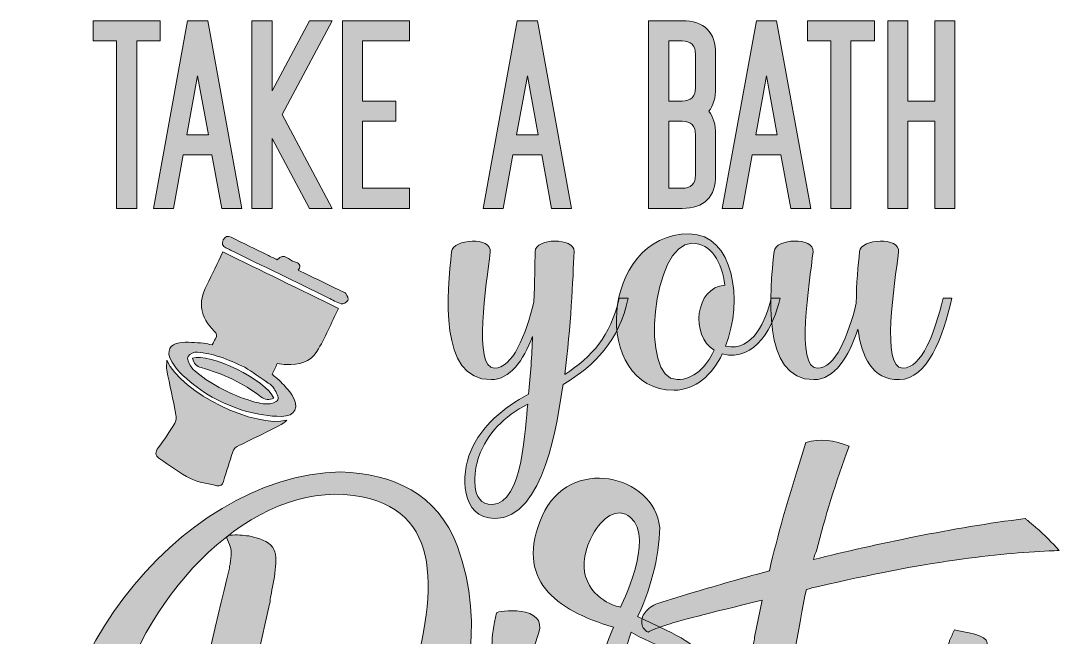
# Model space of a CAD drawing. Header units: inches. Extents: x 199 to 861, y -934 to -148.
# Drawn here: x 199 to 861, y -541 to -148 of the extents above; entities that cross this region are included whole.
import ezdxf

# ---------------------------------------------------------------- set-up
doc = ezdxf.new("R2010")
doc.units = ezdxf.units.IN
doc.header["$MEASUREMENT"] = 0
doc.layers.add('Layer 1', color=7, linetype='Continuous')

# ---------------------------------------------------------------- blocks, each defined once
blk = doc.blocks.new('block 3')
at = {"layer": 'Layer 1', "true_color": 0x040404}
h = blk.add_hatch(color=18, dxfattribs=at)
h.dxf.hatch_style = 2
edge = h.paths.add_edge_path()
edge.add_spline(control_points=[(846.21, -471.17), (844.51, -469.69), (842.78, -468.24), (841.03, -466.82), (840.54, -466.43), (840.06, -466.04), (839.57, -465.66), (839.52, -465.62), (839.45, -465.57), (839.37, -465.51), (792.94, -471.21), (744.63, -481.76), (704.38, -491.57), (704.84, -489.29), (705.75, -487.48), (706.2, -486.11), (711.65, -464.76), (718.46, -442.51), (727.09, -419.34), (717.56, -415.25), (708.47, -414.35), (699.38, -417.07), (699.38, -417.07), (695.3, -430.7), (695.3, -430.7), (688.03, -452.96), (681.67, -475.67), (676.22, -498.83), (655.78, -504.28), (638.97, -509.28), (626.71, -512.91), (626.71, -512.91), (607.63, -518.82), (607.63, -518.82), (605.81, -519.27), (604, -519.73), (602.63, -520.64), (599.45, -522.45), (597.18, -524.72), (595.82, -527), (594.46, -530.17), (594.46, -532.9), (595.82, -535.17), (596.73, -536.53), (597.64, -537.44), (599, -537.9), (600.36, -536.99), (603.54, -535.63), (608.99, -533.81), (618.53, -530.63), (636.7, -526.09), (671.68, -517.46), (671.68, -517.46), (666.68, -541.08), (666.68, -541.08), (666.68, -541.08), (666.68, -542.44), (666.68, -542.44), (666.23, -544.71), (665.77, -546.53), (665.77, -547.89), (665.32, -548.34), (665.32, -548.8), (665.32, -549.71), (664.86, -551.98), (664.41, -553.8), (664.41, -555.61), (664.41, -555.61), (663.95, -556.07), (663.95, -556.07), (663.95, -556.07), (660.32, -583.32), (660.32, -583.32), (656.23, -615.57), (654.87, -645.1), (656.69, -668.26), (656.69, -668.26), (656.69, -668.72), (656.69, -668.72), (658.05, -683.25), (660.78, -694.61), (664.86, -702.78), (669.86, -713.23), (674.86, -719.59), (680.76, -718.23), (687.58, -716.86), (693.48, -714.59), (697.57, -712.78), (697.57, -712.78), (700.75, -711.41), (700.75, -711.41), (701.2, -710.96), (701.2, -710.96), (701.66, -710.96), (698.48, -707.78), (695.75, -702.33), (693.03, -695.52), (688.03, -683.25), (683.94, -664.17), (684.4, -630.11), (683.03, -591.04), (697.11, -526.54), (697.11, -523.82), (697.11, -523.82), (698.93, -514.73), (698.93, -514.73), (698.93, -514.73), (699.84, -510.64), (699.84, -510.64), (702.11, -510.19), (704.38, -509.28), (707.56, -508.83), (774.79, -492.93), (822.48, -487.48), (854.73, -486.11), (856.89, -486.01), (858.99, -485.93), (861.07, -485.86), (856.55, -480.8), (851.58, -475.87), (846.21, -471.17)], knot_values=[0, 0, 0, 0, 1, 1, 1, 2, 2, 2, 3, 3, 3, 4, 4, 4, 5, 5, 5, 6, 6, 6, 7, 7, 7, 8, 8, 8, 9, 9, 9, 10, 10, 10, 11, 11, 11, 12, 12, 12, 13, 13, 13, 14, 14, 14, 15, 15, 15, 16, 16, 16, 17, 17, 17, 18, 18, 18, 19, 19, 19, 20, 20, 20, 21, 21, 21, 22, 22, 22, 23, 23, 23, 24, 24, 24, 25, 25, 25, 26, 26, 26, 27, 27, 27, 28, 28, 28, 29, 29, 29, 30, 30, 30, 31, 31, 31, 32, 32, 32, 33, 33, 33, 34, 34, 34, 35, 35, 35, 36, 36, 36, 37, 37, 37, 38, 38, 38, 39, 39, 39, 40, 40, 40, 40], degree=3, periodic=1)
h = blk.add_hatch(color=18, dxfattribs=at)
h.dxf.hatch_style = 2
edge = h.paths.add_edge_path()
edge.add_spline(control_points=[(539.95, -623.29), (554.49, -596.49), (569.48, -552.89), (576.74, -534.72), (539.5, -523.82), (513.61, -504.28), (531.32, -463.86), (548.58, -424.79), (602.63, -437.51), (606.27, -471.13), (606.27, -489.75), (599.46, -513.82), (592.19, -527.9), (592.19, -527.9), (613.99, -538.35), (613.99, -538.35), (630.8, -546.98), (638.52, -555.61), (637.61, -564.24), (632.16, -617.39), (591.73, -706.42), (605.81, -708.23), (617.17, -710.05), (653.51, -638.74), (656.69, -621.93), (659.87, -621.02), (662.14, -622.38), (663.5, -626.02), (657.14, -651.91), (638.97, -706.42), (617.62, -721.41), (606.27, -724.59), (577.2, -716.86), (572.2, -692.34), (575.83, -654.64), (626.25, -561.06), (617.17, -553.8), (605.81, -545.16), (595.37, -542.89), (588.1, -537.9), (575.83, -578.32), (536.32, -675.08), (501.79, -700.97), (497.71, -699.6), (493.62, -698.7), (490.44, -697.33), (484.53, -695.06), (478.17, -691.88), (476.81, -687.79), (470.91, -680.53), (476.36, -653.27), (482.72, -620.11), (482.72, -620.11), (489.08, -586.5), (489.08, -586.5), (489.08, -586.5), (490.89, -577.42), (490.89, -577.42), (491.35, -577.42), (491.8, -577.42), (491.8, -577.87), (495.89, -577.87), (516.33, -586.95), (516.33, -592.4), (516.33, -597.4), (495.44, -681.43), (499.07, -685.07), (502.7, -687.34), (520.42, -660.54), (539.95, -622.84), (539.95, -622.84), (539.95, -623.29), (539.95, -623.29)], knot_values=[0, 0, 0, 0, 1, 1, 1, 2, 2, 2, 3, 3, 3, 4, 4, 4, 5, 5, 5, 6, 6, 6, 7, 7, 7, 8, 8, 8, 9, 9, 9, 10, 10, 10, 11, 11, 11, 12, 12, 12, 13, 13, 13, 14, 14, 14, 15, 15, 15, 16, 16, 16, 17, 17, 17, 18, 18, 18, 19, 19, 19, 20, 20, 20, 21, 21, 21, 22, 22, 22, 23, 23, 23, 24, 24, 24, 24], degree=3, periodic=1)
edge = h.paths.add_edge_path()
edge.add_spline(control_points=[(519.06, -567.88), (519.06, -567.88), (501.79, -564.24), (501.79, -564.24), (498.62, -551.98), (498.16, -541.99), (502.25, -525.63), (502.25, -524.27), (535.41, -520.18), (529.05, -538.81), (529.05, -538.81), (521.78, -561.06), (521.78, -561.06), (521.78, -561.06), (519.06, -567.88), (519.06, -567.88)], knot_values=[0, 0, 0, 0, 1, 1, 1, 2, 2, 2, 3, 3, 3, 4, 4, 4, 5, 5, 5, 5], degree=3, periodic=1)
edge = h.paths.add_edge_path()
edge.add_spline(control_points=[(587.64, -464.76), (579.01, -457.5), (569.48, -465.22), (563.57, -475.67), (558.57, -484.3), (556.76, -495.2), (559.03, -502.47), (564.48, -519.27), (581.28, -522), (581.28, -522), (581.28, -522), (603.54, -477.94), (587.64, -464.76)], knot_values=[0, 0, 0, 0, 1, 1, 1, 2, 2, 2, 3, 3, 3, 4, 4, 4, 4], degree=3, periodic=1)
h = blk.add_hatch(color=18, dxfattribs=at)
h.dxf.hatch_style = 2
edge = h.paths.add_edge_path()
edge.add_spline(control_points=[(412.31, -597.86), (419.12, -596.49), (421.85, -600.13), (423.66, -603.76), (425.03, -606.03), (425.48, -608.3), (425.93, -611.48), (422.3, -612.85), (418.21, -614.21), (414.12, -616.02), (406.86, -619.66), (397.32, -625.11), (386.42, -634.65), (361.43, -656), (332.36, -690.52), (346.9, -710.96), (373.7, -687.79), (424.57, -649.64), (445.47, -579.23), (465, -512.91), (469.54, -458.86), (410.94, -450.68), (346.9, -442.05), (279.22, -511.1), (259.68, -585.59), (249.24, -622.38), (251.05, -645.1), (255.14, -659.18), (257.41, -667.35), (261.05, -673.71), (265.59, -677.8), (258.78, -682.8), (252.42, -685.98), (246.97, -687.34), (236.52, -690.52), (226.53, -688.7), (222.44, -670.99), (198.82, -569.69), (298.29, -437.51), (402.77, -435.69), (435.93, -437.06), (464.54, -448.87), (477.26, -483.39), (514.05, -581.96), (430.02, -705.51), (363.25, -741.85), (357.34, -744.12), (338.72, -735.03), (335.09, -725.04), (326.46, -715.5), (324.19, -694.15), (335.09, -671.9), (356.89, -627.83), (394.14, -601.49), (412.31, -597.86)], knot_values=[0, 0, 0, 0, 1, 1, 1, 2, 2, 2, 3, 3, 3, 4, 4, 4, 5, 5, 5, 6, 6, 6, 7, 7, 7, 8, 8, 8, 9, 9, 9, 10, 10, 10, 11, 11, 11, 12, 12, 12, 13, 13, 13, 14, 14, 14, 15, 15, 15, 16, 16, 16, 17, 17, 17, 18, 18, 18, 18], degree=3, periodic=1)
edge = h.paths.add_edge_path()
edge.add_spline(control_points=[(328.73, -658.27), (321.46, -703.69), (316.46, -737.76), (323.28, -743.21), (317.37, -743.66), (311.47, -743.66), (306.02, -743.21), (296.93, -741.85), (287.39, -740.03), (285.58, -733.22), (279.67, -711.87), (296.48, -646.91), (306.02, -608.3), (309.65, -591.5), (323.28, -531.99), (331.91, -497.02), (331.91, -496.11), (331.91, -495.2), (332.36, -494.74), (332.36, -494.74), (332.36, -494.29), (332.36, -494.29), (333.27, -489.29), (333.27, -485.21), (331.91, -482.03), (331.91, -482.03), (330.09, -477.48), (330.09, -477.48), (330.09, -477.48), (331.45, -476.12), (331.45, -476.12), (331.45, -476.12), (332.36, -476.12), (332.36, -476.12), (336.45, -475.67), (340.54, -476.12), (344.17, -476.58), (350.99, -477.94), (356.44, -479.75), (359.62, -483.84), (363.7, -490.66), (360.07, -505.19), (358.25, -514.73), (357.8, -516.09), (357.8, -517.46), (357.8, -518.82), (357.8, -519.27), (357.8, -519.73), (357.34, -520.18), (349.62, -554.7), (340.99, -593.31), (334.18, -629.65), (334.18, -629.65), (328.73, -658.27), (328.73, -658.27)], knot_values=[0, 0, 0, 0, 1, 1, 1, 2, 2, 2, 3, 3, 3, 4, 4, 4, 5, 5, 5, 6, 6, 6, 7, 7, 7, 8, 8, 8, 9, 9, 9, 10, 10, 10, 11, 11, 11, 12, 12, 12, 13, 13, 13, 14, 14, 14, 15, 15, 15, 16, 16, 16, 17, 17, 17, 18, 18, 18, 18], degree=3, periodic=1)
h = blk.add_hatch(color=18, dxfattribs=at)
h.dxf.hatch_style = 2
edge = h.paths.add_edge_path()
edge.add_spline(control_points=[(815.21, -548.8), (815.21, -550.61), (815.21, -556.52), (814.76, -565.15), (813.4, -603.76), (804.31, -701.42), (755.71, -777.73), (736.18, -808.62), (714.37, -823.61), (698.02, -830.88), (688.03, -834.96), (678.49, -837.24), (669.86, -837.69), (652.6, -837.69), (637.16, -806.8), (640.33, -804.53), (660.78, -810.44), (716.65, -802.71), (750.26, -732.76), (772.06, -689.16), (781.6, -635.1), (787.51, -595.13), (770.7, -636.92), (746.63, -692.79), (737.09, -692.79), (733, -691.88), (728.91, -690.97), (725.73, -689.61), (719.82, -687.34), (713.01, -684.61), (711.65, -680.53), (708.92, -672.8), (711.65, -642.82), (713.92, -624.2), (714.37, -620.57), (714.37, -617.39), (715.74, -615.12), (715.74, -615.12), (723.46, -571.51), (723.46, -571.51), (723.46, -571.51), (724.37, -564.7), (724.37, -564.7), (724.82, -561.06), (725.28, -556.07), (725.28, -551.98), (726.18, -551.98), (726.64, -551.98), (727.09, -552.43), (731.64, -552.43), (750.26, -559.7), (751.62, -565.6), (751.62, -570.6), (729.82, -674.17), (733.91, -676.89), (736.63, -679.62), (776.6, -583.32), (791.14, -543.8), (791.14, -543.8), (791.14, -543.35), (791.14, -543.35), (792.5, -541.08), (792.96, -538.81), (794.32, -536.53), (800.68, -537.9), (815.21, -539.71), (815.21, -544.71), (815.21, -544.71), (815.21, -548.8), (815.21, -548.8)], knot_values=[0, 0, 0, 0, 1, 1, 1, 2, 2, 2, 3, 3, 3, 4, 4, 4, 5, 5, 5, 6, 6, 6, 7, 7, 7, 8, 8, 8, 9, 9, 9, 10, 10, 10, 11, 11, 11, 12, 12, 12, 13, 13, 13, 14, 14, 14, 15, 15, 15, 16, 16, 16, 17, 17, 17, 18, 18, 18, 19, 19, 19, 20, 20, 20, 21, 21, 21, 22, 22, 22, 23, 23, 23, 23], degree=3, periodic=1)
at = {"layer": 'Layer 1', "lineweight": 0}
for points, knots in [([(846.21, -471.17), (844.51, -469.69), (842.78, -468.24), (841.03, -466.82), (840.54, -466.43), (840.06, -466.04), (839.57, -465.66), (839.52, -465.62), (839.45, -465.57), (839.37, -465.51), (792.94, -471.21), (744.63, -481.76), (704.38, -491.57), (704.84, -489.29), (705.75, -487.48), (706.2, -486.11), (711.65, -464.76), (718.46, -442.51), (727.09, -419.34), (717.56, -415.25), (708.47, -414.35), (699.38, -417.07), (699.38, -417.07), (695.3, -430.7), (695.3, -430.7), (688.03, -452.96), (681.67, -475.67), (676.22, -498.83), (655.78, -504.28), (638.97, -509.28), (626.71, -512.91), (626.71, -512.91), (607.63, -518.82), (607.63, -518.82), (605.81, -519.27), (604, -519.73), (602.63, -520.64), (599.45, -522.45), (597.18, -524.72), (595.82, -527), (594.46, -530.17), (594.46, -532.9), (595.82, -535.17), (596.73, -536.53), (597.64, -537.44), (599, -537.9), (600.36, -536.99), (603.54, -535.63), (608.99, -533.81), (618.53, -530.63), (636.7, -526.09), (671.68, -517.46), (671.68, -517.46), (666.68, -541.08), (666.68, -541.08), (666.68, -541.08), (666.68, -542.44), (666.68, -542.44), (666.23, -544.71), (665.77, -546.53), (665.77, -547.89), (665.32, -548.34), (665.32, -548.8), (665.32, -549.71), (664.86, -551.98), (664.41, -553.8), (664.41, -555.61), (664.41, -555.61), (663.95, -556.07), (663.95, -556.07), (663.95, -556.07), (660.32, -583.32), (660.32, -583.32), (656.23, -615.57), (654.87, -645.1), (656.69, -668.26), (656.69, -668.26), (656.69, -668.72), (656.69, -668.72), (658.05, -683.25), (660.78, -694.61), (664.86, -702.78), (669.86, -713.23), (674.86, -719.59), (680.76, -718.23), (687.58, -716.86), (693.48, -714.59), (697.57, -712.78), (697.57, -712.78), (700.75, -711.41), (700.75, -711.41), (701.2, -710.96), (701.2, -710.96), (701.66, -710.96), (698.48, -707.78), (695.75, -702.33), (693.03, -695.52), (688.03, -683.25), (683.94, -664.17), (684.4, -630.11), (683.03, -591.04), (697.11, -526.54), (697.11, -523.82), (697.11, -523.82), (698.93, -514.73), (698.93, -514.73), (698.93, -514.73), (699.84, -510.64), (699.84, -510.64), (702.11, -510.19), (704.38, -509.28), (707.56, -508.83), (774.79, -492.93), (822.48, -487.48), (854.73, -486.11), (856.89, -486.01), (858.99, -485.93), (861.07, -485.86), (856.55, -480.8), (851.58, -475.87), (846.21, -471.17)], [0, 0, 0, 0, 1, 1, 1, 2, 2, 2, 3, 3, 3, 4, 4, 4, 5, 5, 5, 6, 6, 6, 7, 7, 7, 8, 8, 8, 9, 9, 9, 10, 10, 10, 11, 11, 11, 12, 12, 12, 13, 13, 13, 14, 14, 14, 15, 15, 15, 16, 16, 16, 17, 17, 17, 18, 18, 18, 19, 19, 19, 20, 20, 20, 21, 21, 21, 22, 22, 22, 23, 23, 23, 24, 24, 24, 25, 25, 25, 26, 26, 26, 27, 27, 27, 28, 28, 28, 29, 29, 29, 30, 30, 30, 31, 31, 31, 32, 32, 32, 33, 33, 33, 34, 34, 34, 35, 35, 35, 36, 36, 36, 37, 37, 37, 38, 38, 38, 39, 39, 39, 40, 40, 40, 40]), ([(539.95, -623.29), (554.49, -596.49), (569.48, -552.89), (576.74, -534.72), (539.5, -523.82), (513.61, -504.28), (531.32, -463.86), (548.58, -424.79), (602.63, -437.51), (606.27, -471.13), (606.27, -489.75), (599.46, -513.82), (592.19, -527.9), (592.19, -527.9), (613.99, -538.35), (613.99, -538.35), (630.8, -546.98), (638.52, -555.61), (637.61, -564.24), (632.16, -617.39), (591.73, -706.42), (605.81, -708.23), (617.17, -710.05), (653.51, -638.74), (656.69, -621.93), (659.87, -621.02), (662.14, -622.38), (663.5, -626.02), (657.14, -651.91), (638.97, -706.42), (617.62, -721.41), (606.27, -724.59), (577.2, -716.86), (572.2, -692.34), (575.83, -654.64), (626.25, -561.06), (617.17, -553.8), (605.81, -545.16), (595.37, -542.89), (588.1, -537.9), (575.83, -578.32), (536.32, -675.08), (501.79, -700.97), (497.71, -699.6), (493.62, -698.7), (490.44, -697.33), (484.53, -695.06), (478.17, -691.88), (476.81, -687.79), (470.91, -680.53), (476.36, -653.27), (482.72, -620.11), (482.72, -620.11), (489.08, -586.5), (489.08, -586.5), (489.08, -586.5), (490.89, -577.42), (490.89, -577.42), (491.35, -577.42), (491.8, -577.42), (491.8, -577.87), (495.89, -577.87), (516.33, -586.95), (516.33, -592.4), (516.33, -597.4), (495.44, -681.43), (499.07, -685.07), (502.7, -687.34), (520.42, -660.54), (539.95, -622.84), (539.95, -622.84), (539.95, -623.29), (539.95, -623.29)], [0, 0, 0, 0, 1, 1, 1, 2, 2, 2, 3, 3, 3, 4, 4, 4, 5, 5, 5, 6, 6, 6, 7, 7, 7, 8, 8, 8, 9, 9, 9, 10, 10, 10, 11, 11, 11, 12, 12, 12, 13, 13, 13, 14, 14, 14, 15, 15, 15, 16, 16, 16, 17, 17, 17, 18, 18, 18, 19, 19, 19, 20, 20, 20, 21, 21, 21, 22, 22, 22, 23, 23, 23, 24, 24, 24, 24]), ([(412.31, -597.86), (419.12, -596.49), (421.85, -600.13), (423.66, -603.76), (425.03, -606.03), (425.48, -608.3), (425.93, -611.48), (422.3, -612.85), (418.21, -614.21), (414.12, -616.02), (406.86, -619.66), (397.32, -625.11), (386.42, -634.65), (361.43, -656), (332.36, -690.52), (346.9, -710.96), (373.7, -687.79), (424.57, -649.64), (445.47, -579.23), (465, -512.91), (469.54, -458.86), (410.94, -450.68), (346.9, -442.05), (279.22, -511.1), (259.68, -585.59), (249.24, -622.38), (251.05, -645.1), (255.14, -659.18), (257.41, -667.35), (261.05, -673.71), (265.59, -677.8), (258.78, -682.8), (252.42, -685.98), (246.97, -687.34), (236.52, -690.52), (226.53, -688.7), (222.44, -670.99), (198.82, -569.69), (298.29, -437.51), (402.77, -435.69), (435.93, -437.06), (464.54, -448.87), (477.26, -483.39), (514.05, -581.96), (430.02, -705.51), (363.25, -741.85), (357.34, -744.12), (338.72, -735.03), (335.09, -725.04), (326.46, -715.5), (324.19, -694.15), (335.09, -671.9), (356.89, -627.83), (394.14, -601.49), (412.31, -597.86)], [0, 0, 0, 0, 1, 1, 1, 2, 2, 2, 3, 3, 3, 4, 4, 4, 5, 5, 5, 6, 6, 6, 7, 7, 7, 8, 8, 8, 9, 9, 9, 10, 10, 10, 11, 11, 11, 12, 12, 12, 13, 13, 13, 14, 14, 14, 15, 15, 15, 16, 16, 16, 17, 17, 17, 18, 18, 18, 18]), ([(587.64, -464.76), (579.01, -457.5), (569.48, -465.22), (563.57, -475.67), (558.57, -484.3), (556.76, -495.2), (559.03, -502.47), (564.48, -519.27), (581.28, -522), (581.28, -522), (581.28, -522), (603.54, -477.94), (587.64, -464.76)], [0, 0, 0, 0, 1, 1, 1, 2, 2, 2, 3, 3, 3, 4, 4, 4, 4]), ([(328.73, -658.27), (321.46, -703.69), (316.46, -737.76), (323.28, -743.21), (317.37, -743.66), (311.47, -743.66), (306.02, -743.21), (296.93, -741.85), (287.39, -740.03), (285.58, -733.22), (279.67, -711.87), (296.48, -646.91), (306.02, -608.3), (309.65, -591.5), (323.28, -531.99), (331.91, -497.02), (331.91, -496.11), (331.91, -495.2), (332.36, -494.74), (332.36, -494.74), (332.36, -494.29), (332.36, -494.29), (333.27, -489.29), (333.27, -485.21), (331.91, -482.03), (331.91, -482.03), (330.09, -477.48), (330.09, -477.48), (330.09, -477.48), (331.45, -476.12), (331.45, -476.12), (331.45, -476.12), (332.36, -476.12), (332.36, -476.12), (336.45, -475.67), (340.54, -476.12), (344.17, -476.58), (350.99, -477.94), (356.44, -479.75), (359.62, -483.84), (363.7, -490.66), (360.07, -505.19), (358.25, -514.73), (357.8, -516.09), (357.8, -517.46), (357.8, -518.82), (357.8, -519.27), (357.8, -519.73), (357.34, -520.18), (349.62, -554.7), (340.99, -593.31), (334.18, -629.65), (334.18, -629.65), (328.73, -658.27), (328.73, -658.27)], [0, 0, 0, 0, 1, 1, 1, 2, 2, 2, 3, 3, 3, 4, 4, 4, 5, 5, 5, 6, 6, 6, 7, 7, 7, 8, 8, 8, 9, 9, 9, 10, 10, 10, 11, 11, 11, 12, 12, 12, 13, 13, 13, 14, 14, 14, 15, 15, 15, 16, 16, 16, 17, 17, 17, 18, 18, 18, 18]), ([(519.06, -567.88), (519.06, -567.88), (501.79, -564.24), (501.79, -564.24), (498.62, -551.98), (498.16, -541.99), (502.25, -525.63), (502.25, -524.27), (535.41, -520.18), (529.05, -538.81), (529.05, -538.81), (521.78, -561.06), (521.78, -561.06), (521.78, -561.06), (519.06, -567.88), (519.06, -567.88)], [0, 0, 0, 0, 1, 1, 1, 2, 2, 2, 3, 3, 3, 4, 4, 4, 5, 5, 5, 5]), ([(815.21, -548.8), (815.21, -550.61), (815.21, -556.52), (814.76, -565.15), (813.4, -603.76), (804.31, -701.42), (755.71, -777.73), (736.18, -808.62), (714.37, -823.61), (698.02, -830.88), (688.03, -834.96), (678.49, -837.24), (669.86, -837.69), (652.6, -837.69), (637.16, -806.8), (640.33, -804.53), (660.78, -810.44), (716.65, -802.71), (750.26, -732.76), (772.06, -689.16), (781.6, -635.1), (787.51, -595.13), (770.7, -636.92), (746.63, -692.79), (737.09, -692.79), (733, -691.88), (728.91, -690.97), (725.73, -689.61), (719.82, -687.34), (713.01, -684.61), (711.65, -680.53), (708.92, -672.8), (711.65, -642.82), (713.92, -624.2), (714.37, -620.57), (714.37, -617.39), (715.74, -615.12), (715.74, -615.12), (723.46, -571.51), (723.46, -571.51), (723.46, -571.51), (724.37, -564.7), (724.37, -564.7), (724.82, -561.06), (725.28, -556.07), (725.28, -551.98), (726.18, -551.98), (726.64, -551.98), (727.09, -552.43), (731.64, -552.43), (750.26, -559.7), (751.62, -565.6), (751.62, -570.6), (729.82, -674.17), (733.91, -676.89), (736.63, -679.62), (776.6, -583.32), (791.14, -543.8), (791.14, -543.8), (791.14, -543.35), (791.14, -543.35), (792.5, -541.08), (792.96, -538.81), (794.32, -536.53), (800.68, -537.9), (815.21, -539.71), (815.21, -544.71), (815.21, -544.71), (815.21, -548.8), (815.21, -548.8)], [0, 0, 0, 0, 1, 1, 1, 2, 2, 2, 3, 3, 3, 4, 4, 4, 5, 5, 5, 6, 6, 6, 7, 7, 7, 8, 8, 8, 9, 9, 9, 10, 10, 10, 11, 11, 11, 12, 12, 12, 13, 13, 13, 14, 14, 14, 15, 15, 15, 16, 16, 16, 17, 17, 17, 18, 18, 18, 19, 19, 19, 20, 20, 20, 21, 21, 21, 22, 22, 22, 23, 23, 23, 23])]:
    blk.add_open_spline(points, degree=3, knots=knots, dxfattribs=at)
blk = doc.blocks.new('block 4')
at = {"layer": 'Layer 1', "true_color": 0x040404}
h = blk.add_hatch(color=18, dxfattribs=at)
h.dxf.hatch_style = 2
edge = h.paths.add_edge_path()
edge.add_spline(control_points=[(683.1, -324.93), (679.2, -342.07), (667.78, -365.96), (646.22, -360.51), (639.73, -373.75), (629.35, -383.62), (615.32, -383.62), (562.09, -383.36), (568.06, -283.9), (625.19, -283.9), (653.5, -284.16), (659.73, -326.23), (648.3, -355.57), (666.22, -359.21), (674.01, -338.69), (677.39, -324.93), (677.39, -324.93), (683.1, -324.93), (683.1, -324.93)], knot_values=[0, 0, 0, 0, 1, 1, 1, 2, 2, 2, 3, 3, 3, 4, 4, 4, 5, 5, 5, 6, 6, 6, 6], degree=3, periodic=1)
edge = h.paths.add_edge_path()
edge.add_spline(control_points=[(647.78, -316.62), (645.97, -301.82), (639.21, -289.88), (626.75, -289.88), (601.82, -289.88), (592.99, -376.87), (617.4, -376.87), (627.79, -376.87), (635.84, -369.08), (641.03, -358.17), (625.71, -348.82), (628.83, -317.92), (647.78, -316.62)], knot_values=[0, 0, 0, 0, 1, 1, 1, 2, 2, 2, 3, 3, 3, 4, 4, 4, 4], degree=3, periodic=1)
h = blk.add_hatch(color=18, dxfattribs=at)
h.dxf.hatch_style = 2
edge = h.paths.add_edge_path()
edge.add_spline(control_points=[(586.24, -324.93), (580.01, -352.72), (565.47, -367.26), (544.7, -379.98), (541.06, -402.83), (533.01, -465.41), (501.07, -465.41), (479.26, -465.41), (479.26, -437.37), (485.75, -422.57), (492.76, -406.21), (506.53, -394.78), (522.63, -386.21), (523.92, -374.01), (524.7, -361.29), (525.22, -349.34), (519.25, -364.66), (510.94, -376.87), (498.74, -376.87), (464.98, -377.13), (470.95, -320.52), (473.55, -295.33), (474.33, -287.02), (499.51, -285.46), (498.22, -295.59), (495.88, -315.58), (487.05, -369.6), (500.81, -369.6), (512.5, -369.6), (520.81, -348.56), (526, -327.53), (526.52, -314.29), (526.78, -303.12), (526.78, -295.33), (527.04, -286.24), (551.97, -286.24), (551.71, -295.07), (550.93, -312.99), (549.63, -343.37), (545.74, -373.49), (563.13, -362.32), (574.82, -349.34), (580.53, -324.93), (580.53, -324.93), (586.24, -324.93), (586.24, -324.93)], knot_values=[0, 0, 0, 0, 1, 1, 1, 2, 2, 2, 3, 3, 3, 4, 4, 4, 5, 5, 5, 6, 6, 6, 7, 7, 7, 8, 8, 8, 9, 9, 9, 10, 10, 10, 11, 11, 11, 12, 12, 12, 13, 13, 13, 14, 14, 14, 15, 15, 15, 15], degree=3, periodic=1)
edge = h.paths.add_edge_path()
edge.add_spline(control_points=[(522.11, -392.45), (507.04, -400.5), (496.4, -410.88), (490.95, -425.94), (487.83, -435.03), (484.71, -456.84), (499.51, -456.59), (519.25, -456.07), (520.55, -405.95), (522.11, -392.45)], knot_values=[0, 0, 0, 0, 1, 1, 1, 2, 2, 2, 3, 3, 3, 3], degree=3, periodic=1)
h = blk.add_hatch(color=18, dxfattribs=at)
h.dxf.hatch_style = 2
edge = h.paths.add_edge_path()
edge.add_spline(control_points=[(792.67, -324.93), (786.96, -349.86), (777.09, -376.61), (759.18, -376.87), (741.78, -377.13), (735.03, -362.32), (732.69, -344.67), (726.72, -362.32), (717.89, -376.87), (704.64, -376.87), (670.63, -377.13), (676.6, -320), (679.2, -295.07), (679.98, -286.76), (705.16, -285.72), (704.13, -295.33), (701.79, -315.07), (692.7, -369.6), (706.72, -369.6), (718.41, -369.6), (726.46, -349.08), (731.65, -328.05), (731.65, -315.84), (732.95, -303.64), (733.73, -295.07), (734.51, -287.02), (759.69, -285.46), (758.66, -295.59), (756.06, -315.33), (747.23, -369.6), (761.25, -369.6), (773.46, -369.6), (781.77, -347), (786.96, -324.93), (786.96, -324.93), (792.67, -324.93), (792.67, -324.93)], knot_values=[0, 0, 0, 0, 1, 1, 1, 2, 2, 2, 3, 3, 3, 4, 4, 4, 5, 5, 5, 6, 6, 6, 7, 7, 7, 8, 8, 8, 9, 9, 9, 10, 10, 10, 11, 11, 11, 12, 12, 12, 12], degree=3, periodic=1)
at = {"layer": 'Layer 1', "lineweight": 0}
for points, knots in [([(683.1, -324.93), (679.2, -342.07), (667.78, -365.96), (646.22, -360.51), (639.73, -373.75), (629.35, -383.62), (615.32, -383.62), (562.09, -383.36), (568.06, -283.9), (625.19, -283.9), (653.5, -284.16), (659.73, -326.23), (648.3, -355.57), (666.22, -359.21), (674.01, -338.69), (677.39, -324.93), (677.39, -324.93), (683.1, -324.93), (683.1, -324.93)], [0, 0, 0, 0, 1, 1, 1, 2, 2, 2, 3, 3, 3, 4, 4, 4, 5, 5, 5, 6, 6, 6, 6]), ([(586.24, -324.93), (580.01, -352.72), (565.47, -367.26), (544.7, -379.98), (541.06, -402.83), (533.01, -465.41), (501.07, -465.41), (479.26, -465.41), (479.26, -437.37), (485.75, -422.57), (492.76, -406.21), (506.53, -394.78), (522.63, -386.21), (523.92, -374.01), (524.7, -361.29), (525.22, -349.34), (519.25, -364.66), (510.94, -376.87), (498.74, -376.87), (464.98, -377.13), (470.95, -320.52), (473.55, -295.33), (474.33, -287.02), (499.51, -285.46), (498.22, -295.59), (495.88, -315.58), (487.05, -369.6), (500.81, -369.6), (512.5, -369.6), (520.81, -348.56), (526, -327.53), (526.52, -314.29), (526.78, -303.12), (526.78, -295.33), (527.04, -286.24), (551.97, -286.24), (551.71, -295.07), (550.93, -312.99), (549.63, -343.37), (545.74, -373.49), (563.13, -362.32), (574.82, -349.34), (580.53, -324.93), (580.53, -324.93), (586.24, -324.93), (586.24, -324.93)], [0, 0, 0, 0, 1, 1, 1, 2, 2, 2, 3, 3, 3, 4, 4, 4, 5, 5, 5, 6, 6, 6, 7, 7, 7, 8, 8, 8, 9, 9, 9, 10, 10, 10, 11, 11, 11, 12, 12, 12, 13, 13, 13, 14, 14, 14, 15, 15, 15, 15]), ([(647.78, -316.62), (645.97, -301.82), (639.21, -289.88), (626.75, -289.88), (601.82, -289.88), (592.99, -376.87), (617.4, -376.87), (627.79, -376.87), (635.84, -369.08), (641.03, -358.17), (625.71, -348.82), (628.83, -317.92), (647.78, -316.62)], [0, 0, 0, 0, 1, 1, 1, 2, 2, 2, 3, 3, 3, 4, 4, 4, 4]), ([(792.67, -324.93), (786.96, -349.86), (777.09, -376.61), (759.18, -376.87), (741.78, -377.13), (735.03, -362.32), (732.69, -344.67), (726.72, -362.32), (717.89, -376.87), (704.64, -376.87), (670.63, -377.13), (676.6, -320), (679.2, -295.07), (679.98, -286.76), (705.16, -285.72), (704.13, -295.33), (701.79, -315.07), (692.7, -369.6), (706.72, -369.6), (718.41, -369.6), (726.46, -349.08), (731.65, -328.05), (731.65, -315.84), (732.95, -303.64), (733.73, -295.07), (734.51, -287.02), (759.69, -285.46), (758.66, -295.59), (756.06, -315.33), (747.23, -369.6), (761.25, -369.6), (773.46, -369.6), (781.77, -347), (786.96, -324.93), (786.96, -324.93), (792.67, -324.93), (792.67, -324.93)], [0, 0, 0, 0, 1, 1, 1, 2, 2, 2, 3, 3, 3, 4, 4, 4, 5, 5, 5, 6, 6, 6, 7, 7, 7, 8, 8, 8, 9, 9, 9, 10, 10, 10, 11, 11, 11, 12, 12, 12, 12]), ([(522.11, -392.45), (507.04, -400.5), (496.4, -410.88), (490.95, -425.94), (487.83, -435.03), (484.71, -456.84), (499.51, -456.59), (519.25, -456.07), (520.55, -405.95), (522.11, -392.45)], [0, 0, 0, 0, 1, 1, 1, 2, 2, 2, 3, 3, 3, 3])]:
    blk.add_open_spline(points, degree=3, knots=knots, dxfattribs=at)
blk = doc.blocks.new('block 5')
at = {"layer": 'Layer 1', "true_color": 0x040404}
h = blk.add_hatch(color=18, dxfattribs=at)
h.dxf.hatch_style = 2
h.paths.add_polyline_path([(272.73, -160.8), (272.73, -267.63), (259.9, -267.63), (259.9, -160.8), (244.95, -160.8), (244.95, -147.98), (287.68, -147.98), (287.68, -160.8)])
h = blk.add_hatch(color=18, dxfattribs=at)
h.dxf.hatch_style = 2
h.paths.add_polyline_path([(320.76, -233.45), (302.47, -233.45), (296.23, -267.63), (283.41, -267.63), (305.2, -147.98), (318.02, -147.98), (339.82, -267.63), (327, -267.63)])
h.paths.add_polyline_path([(304.78, -220.63), (318.45, -220.63), (311.61, -183.19)])
h = blk.add_hatch(color=18, dxfattribs=at)
h.dxf.hatch_style = 2
h.paths.add_polyline_path([(359.05, -223.02), (359.05, -267.63), (346.23, -267.63), (346.23, -147.98), (359.05, -147.98), (359.05, -192.59), (382.98, -147.98), (397.51, -147.98), (365.46, -207.81), (397.51, -267.63), (382.98, -267.63)])
h = blk.add_hatch(color=18, dxfattribs=at)
h.dxf.hatch_style = 2
h.paths.add_polyline_path([(446.65, -147.98), (446.65, -160.8), (416.74, -160.8), (416.74, -199.26), (438.11, -199.26), (438.11, -212.08), (416.74, -212.08), (416.74, -254.81), (446.65, -254.81), (446.65, -267.63), (403.92, -267.63), (403.92, -147.98)])
h = blk.add_hatch(color=18, dxfattribs=at)
h.dxf.hatch_style = 2
h.paths.add_polyline_path([(531.01, -233.45), (512.72, -233.45), (506.48, -267.63), (493.66, -267.63), (515.46, -147.98), (528.28, -147.98), (550.07, -267.63), (537.25, -267.63)])
h.paths.add_polyline_path([(515.03, -220.63), (528.7, -220.63), (521.87, -183.19)])
h = blk.add_hatch(color=18, dxfattribs=at)
h.dxf.hatch_style = 2
edge = h.paths.add_edge_path()
edge.add_spline(control_points=[(620.58, -147.98), (634.83, -147.98), (641.95, -155.1), (641.95, -169.34), (641.95, -169.34), (641.95, -190.71), (641.95, -190.71), (641.95, -197.15), (640.5, -202.14), (637.59, -205.67), (640.5, -209.2), (641.95, -214.19), (641.95, -220.63), (641.95, -220.63), (641.95, -246.27), (641.95, -246.27), (641.95, -260.51), (634.83, -267.63), (620.58, -267.63), (620.58, -267.63), (599.22, -267.63), (599.22, -267.63), (599.22, -267.63), (599.22, -147.98), (599.22, -147.98), (599.22, -147.98), (620.58, -147.98), (620.58, -147.98)], knot_values=[0, 0, 0, 0, 1, 1, 1, 2, 2, 2, 3, 3, 3, 4, 4, 4, 5, 5, 5, 6, 6, 6, 7, 7, 7, 8, 8, 8, 9, 9, 9, 9], degree=3, periodic=1)
edge = h.paths.add_edge_path()
edge.add_spline(control_points=[(629.13, -169.34), (629.13, -163.65), (626.28, -160.8), (620.58, -160.8), (620.58, -160.8), (612.04, -160.8), (612.04, -160.8), (612.04, -160.8), (612.04, -199.26), (612.04, -199.26), (612.04, -199.26), (620.58, -199.26), (620.58, -199.26), (626.28, -199.26), (629.13, -196.41), (629.13, -190.71), (629.13, -190.71), (629.13, -169.34), (629.13, -169.34)], knot_values=[0, 0, 0, 0, 1, 1, 1, 2, 2, 2, 3, 3, 3, 4, 4, 4, 5, 5, 5, 6, 6, 6, 6], degree=3, periodic=1)
edge = h.paths.add_edge_path()
edge.add_spline(control_points=[(620.58, -212.08), (620.58, -212.08), (612.04, -212.08), (612.04, -212.08), (612.04, -212.08), (612.04, -254.81), (612.04, -254.81), (612.04, -254.81), (620.58, -254.81), (620.58, -254.81), (626.28, -254.81), (629.13, -251.96), (629.13, -246.27), (629.13, -246.27), (629.13, -220.63), (629.13, -220.63), (629.13, -214.93), (626.28, -212.08), (620.58, -212.08)], knot_values=[0, 0, 0, 0, 1, 1, 1, 2, 2, 2, 3, 3, 3, 4, 4, 4, 5, 5, 5, 6, 6, 6, 6], degree=3, periodic=1)
h = blk.add_hatch(color=18, dxfattribs=at)
h.dxf.hatch_style = 2
h.paths.add_polyline_path([(683.57, -233.45), (665.28, -233.45), (659.04, -267.63), (646.22, -267.63), (668.02, -147.98), (680.84, -147.98), (702.63, -267.63), (689.81, -267.63)])
h.paths.add_polyline_path([(667.59, -220.63), (681.27, -220.63), (674.43, -183.19)])
h = blk.add_hatch(color=18, dxfattribs=at)
h.dxf.hatch_style = 2
h.paths.add_polyline_path([(728.27, -160.8), (728.27, -267.63), (715.45, -267.63), (715.45, -160.8), (700.5, -160.8), (700.5, -147.98), (743.23, -147.98), (743.23, -160.8)])
h = blk.add_hatch(color=18, dxfattribs=at)
h.dxf.hatch_style = 2
h.paths.add_polyline_path([(764.6, -212.08), (764.6, -267.63), (751.78, -267.63), (751.78, -147.98), (764.6, -147.98), (764.6, -199.26), (781.69, -199.26), (781.69, -147.98), (794.51, -147.98), (794.51, -267.63), (781.69, -267.63), (781.69, -212.08)])
at = {"layer": 'Layer 1', "lineweight": 0}
for points in [[(272.73, -160.8), (272.73, -267.63), (259.9, -267.63), (259.9, -160.8), (244.95, -160.8), (244.95, -147.98), (287.68, -147.98), (287.68, -160.8), (272.73, -160.8)], [(320.76, -233.45), (302.47, -233.45), (296.23, -267.63), (283.41, -267.63), (305.2, -147.98), (318.02, -147.98), (339.82, -267.63), (327, -267.63), (320.76, -233.45)], [(359.05, -223.02), (359.05, -267.63), (346.23, -267.63), (346.23, -147.98), (359.05, -147.98), (359.05, -192.59), (382.98, -147.98), (397.51, -147.98), (365.46, -207.81), (397.51, -267.63), (382.98, -267.63), (359.05, -223.02)], [(446.65, -147.98), (446.65, -160.8), (416.74, -160.8), (416.74, -199.26), (438.11, -199.26), (438.11, -212.08), (416.74, -212.08), (416.74, -254.81), (446.65, -254.81), (446.65, -267.63), (403.92, -267.63), (403.92, -147.98), (446.65, -147.98)], [(531.01, -233.45), (512.72, -233.45), (506.48, -267.63), (493.66, -267.63), (515.46, -147.98), (528.28, -147.98), (550.07, -267.63), (537.25, -267.63), (531.01, -233.45)], [(683.57, -233.45), (665.28, -233.45), (659.04, -267.63), (646.22, -267.63), (668.02, -147.98), (680.84, -147.98), (702.63, -267.63), (689.81, -267.63), (683.57, -233.45)], [(728.27, -160.8), (728.27, -267.63), (715.45, -267.63), (715.45, -160.8), (700.5, -160.8), (700.5, -147.98), (743.23, -147.98), (743.23, -160.8), (728.27, -160.8)], [(764.6, -212.08), (764.6, -267.63), (751.78, -267.63), (751.78, -147.98), (764.6, -147.98), (764.6, -199.26), (781.69, -199.26), (781.69, -147.98), (794.51, -147.98), (794.51, -267.63), (781.69, -267.63), (781.69, -212.08), (764.6, -212.08)], [(304.78, -220.63), (318.45, -220.63), (311.61, -183.19), (304.78, -220.63)], [(515.03, -220.63), (528.7, -220.63), (521.87, -183.19), (515.03, -220.63)], [(667.59, -220.63), (681.27, -220.63), (674.43, -183.19), (667.59, -220.63)]]:
    blk.add_lwpolyline(points, dxfattribs=at)
for points, knots in [([(620.58, -147.98), (634.83, -147.98), (641.95, -155.1), (641.95, -169.34), (641.95, -169.34), (641.95, -190.71), (641.95, -190.71), (641.95, -197.15), (640.5, -202.14), (637.59, -205.67), (640.5, -209.2), (641.95, -214.19), (641.95, -220.63), (641.95, -220.63), (641.95, -246.27), (641.95, -246.27), (641.95, -260.51), (634.83, -267.63), (620.58, -267.63), (620.58, -267.63), (599.22, -267.63), (599.22, -267.63), (599.22, -267.63), (599.22, -147.98), (599.22, -147.98), (599.22, -147.98), (620.58, -147.98), (620.58, -147.98)], [0, 0, 0, 0, 1, 1, 1, 2, 2, 2, 3, 3, 3, 4, 4, 4, 5, 5, 5, 6, 6, 6, 7, 7, 7, 8, 8, 8, 9, 9, 9, 9]), ([(629.13, -169.34), (629.13, -163.65), (626.28, -160.8), (620.58, -160.8), (620.58, -160.8), (612.04, -160.8), (612.04, -160.8), (612.04, -160.8), (612.04, -199.26), (612.04, -199.26), (612.04, -199.26), (620.58, -199.26), (620.58, -199.26), (626.28, -199.26), (629.13, -196.41), (629.13, -190.71), (629.13, -190.71), (629.13, -169.34), (629.13, -169.34)], [0, 0, 0, 0, 1, 1, 1, 2, 2, 2, 3, 3, 3, 4, 4, 4, 5, 5, 5, 6, 6, 6, 6]), ([(620.58, -212.08), (620.58, -212.08), (612.04, -212.08), (612.04, -212.08), (612.04, -212.08), (612.04, -254.81), (612.04, -254.81), (612.04, -254.81), (620.58, -254.81), (620.58, -254.81), (626.28, -254.81), (629.13, -251.96), (629.13, -246.27), (629.13, -246.27), (629.13, -220.63), (629.13, -220.63), (629.13, -214.93), (626.28, -212.08), (620.58, -212.08)], [0, 0, 0, 0, 1, 1, 1, 2, 2, 2, 3, 3, 3, 4, 4, 4, 5, 5, 5, 6, 6, 6, 6])]:
    blk.add_open_spline(points, degree=3, knots=knots, dxfattribs=at)
blk = doc.blocks.new('block 7')
at = {"layer": 'Layer 1', "true_color": 0x040404}
h = blk.add_hatch(color=18, dxfattribs=at)
h.dxf.hatch_style = 2
edge = h.paths.add_edge_path()
edge.add_spline(control_points=[(362.43, -300.46), (366.96, -295.4), (369.95, -300.93), (373.5, -301.83), (375.85, -302.43), (378.24, -303.65), (375.77, -306.97), (385.12, -311.55), (394.07, -315.92), (403.02, -320.3), (404.12, -320.84), (405.64, -321.13), (406.22, -322.02), (407.04, -323.28), (407.96, -325.48), (407.4, -326.4), (406.67, -327.59), (404.3, -328.78), (403.04, -328.44), (400.19, -327.68), (397.58, -326), (394.88, -324.68), (374.13, -314.54), (353.38, -304.39), (332.63, -294.24), (331.65, -293.76), (330.66, -293.28), (329.69, -292.79), (327.47, -291.67), (326.83, -290.02), (327.96, -287.73), (329.1, -285.4), (330.82, -285.01), (333.04, -286.1), (340.65, -289.82), (348.27, -293.54), (355.88, -297.26), (358.09, -298.33), (360.29, -299.41), (362.43, -300.46)], knot_values=[0, 0, 0, 0, 1, 1, 1, 2, 2, 2, 3, 3, 3, 4, 4, 4, 5, 5, 5, 6, 6, 6, 7, 7, 7, 8, 8, 8, 9, 9, 9, 10, 10, 10, 11, 11, 11, 12, 12, 12, 13, 13, 13, 13], degree=3, periodic=1)
h = blk.add_hatch(color=18, dxfattribs=at)
h.dxf.hatch_style = 2
edge = h.paths.add_edge_path()
edge.add_spline(control_points=[(320.96, -354.76), (321.72, -353.21), (322.22, -351.93), (322.93, -350.78), (324.11, -348.89), (323.94, -347.59), (322.22, -345.89), (313.06, -336.75), (311.72, -328.04), (317.37, -316.6), (320.81, -309.64), (324.2, -302.65), (327.74, -295.42), (352.44, -307.49), (376.8, -319.4), (401.39, -331.43), (396.86, -340.69), (392.99, -350.23), (387.7, -358.91), (383.57, -365.7), (376.02, -367.49), (368.24, -367.27), (366.35, -367.22), (364.46, -366.89), (362.4, -366.67), (361.33, -368.86), (360.27, -371.03), (359.11, -373.4), (360.98, -375.04), (362.92, -376.52), (364.58, -378.28), (367.1, -380.94), (369.77, -383.58), (371.77, -386.62), (376.72, -394.11), (374.01, -400.32), (365.07, -400.32), (357.43, -400.31), (349.55, -399.04), (342.2, -396.89), (327.22, -392.5), (313.69, -385.02), (302.25, -374.27), (299.22, -371.42), (296.55, -367.93), (294.58, -364.28), (291.66, -358.83), (293.84, -354.19), (299.94, -353.35), (304.98, -352.66), (310.23, -353.36), (315.37, -353.61), (317.11, -353.7), (318.81, -354.3), (320.96, -354.76)], knot_values=[0, 0, 0, 0, 1, 1, 1, 2, 2, 2, 3, 3, 3, 4, 4, 4, 5, 5, 5, 6, 6, 6, 7, 7, 7, 8, 8, 8, 9, 9, 9, 10, 10, 10, 11, 11, 11, 12, 12, 12, 13, 13, 13, 14, 14, 14, 15, 15, 15, 16, 16, 16, 17, 17, 17, 18, 18, 18, 18], degree=3, periodic=1)
edge = h.paths.add_edge_path()
edge.add_spline(control_points=[(341.78, -368.92), (335.97, -366.5), (331.04, -364.08), (325.87, -362.4), (321.24, -360.89), (316.39, -359.8), (311.56, -359.31), (309.54, -359.11), (306.45, -360.41), (305.48, -362.02), (304.69, -363.31), (306.04, -366.27), (307.05, -368.16), (307.91, -369.77), (309.53, -371.04), (311, -372.24), (321.31, -380.59), (332.92, -386.5), (345.56, -390.39), (348.92, -391.43), (352.46, -392.36), (355.93, -392.39), (358.32, -392.42), (362.04, -391.39), (362.76, -389.77), (363.52, -388.06), (361.66, -384.95), (360.46, -382.71), (359.66, -381.23), (358.12, -380.04), (356.68, -379.04), (351.55, -375.45), (346.32, -371.99), (341.78, -368.92)], knot_values=[0, 0, 0, 0, 1, 1, 1, 2, 2, 2, 3, 3, 3, 4, 4, 4, 5, 5, 5, 6, 6, 6, 7, 7, 7, 8, 8, 8, 9, 9, 9, 10, 10, 10, 11, 11, 11, 11], degree=3, periodic=1)
h = blk.add_hatch(color=18, dxfattribs=at)
h.dxf.hatch_style = 2
edge = h.paths.add_edge_path()
edge.add_spline(control_points=[(308.32, -363.17), (318.96, -359.44), (355.9, -377.41), (360.2, -388.66), (357.26, -389.92), (354.55, -389.86), (351.93, -387.85), (340.51, -379.11), (327.82, -372.94), (313.93, -369.23), (310.77, -368.38), (309.27, -366.73), (308.32, -363.17)], knot_values=[0, 0, 0, 0, 1, 1, 1, 2, 2, 2, 3, 3, 3, 4, 4, 4, 4], degree=3, periodic=1)
h = blk.add_hatch(color=18, dxfattribs=at)
h.dxf.hatch_style = 2
edge = h.paths.add_edge_path()
edge.add_spline(control_points=[(291.93, -364.38), (301.36, -385.85), (348.76, -407.99), (368.44, -402.73), (367.29, -403.67), (366.26, -404.86), (364.97, -405.52), (356.11, -410.01), (347.25, -414.52), (338.25, -418.72), (336.11, -419.72), (334.7, -420.59), (334, -423), (332.18, -429.29), (329.91, -435.45), (328.08, -441.75), (327.39, -444.13), (325.98, -445), (323.92, -444.52), (318.24, -443.2), (312.19, -442.49), (307.09, -439.94), (299.97, -436.4), (293.48, -431.54), (286.93, -426.96), (284.56, -425.3), (284.38, -423.02), (286.45, -420.32), (290.26, -415.34), (293.73, -410.07), (297, -404.72), (297.9, -403.26), (298.09, -400.98), (297.75, -399.24), (295.94, -389.75), (293.8, -380.32), (291.92, -370.84), (291.57, -369.06), (291.9, -367.14), (291.93, -364.38)], knot_values=[0, 0, 0, 0, 1, 1, 1, 2, 2, 2, 3, 3, 3, 4, 4, 4, 5, 5, 5, 6, 6, 6, 7, 7, 7, 8, 8, 8, 9, 9, 9, 10, 10, 10, 11, 11, 11, 12, 12, 12, 13, 13, 13, 13], degree=3, periodic=1)
at = {"layer": 'Layer 1', "lineweight": 0}
for points, knots in [([(362.43, -300.46), (366.96, -295.4), (369.95, -300.93), (373.5, -301.83), (375.85, -302.43), (378.24, -303.65), (375.77, -306.97), (385.12, -311.55), (394.07, -315.92), (403.02, -320.3), (404.12, -320.84), (405.64, -321.13), (406.22, -322.02), (407.04, -323.28), (407.96, -325.48), (407.4, -326.4), (406.67, -327.59), (404.3, -328.78), (403.04, -328.44), (400.19, -327.68), (397.58, -326), (394.88, -324.68), (374.13, -314.54), (353.38, -304.39), (332.63, -294.24), (331.65, -293.76), (330.66, -293.28), (329.69, -292.79), (327.47, -291.67), (326.83, -290.02), (327.96, -287.73), (329.1, -285.4), (330.82, -285.01), (333.04, -286.1), (340.65, -289.82), (348.27, -293.54), (355.88, -297.26), (358.09, -298.33), (360.29, -299.41), (362.43, -300.46)], [0, 0, 0, 0, 1, 1, 1, 2, 2, 2, 3, 3, 3, 4, 4, 4, 5, 5, 5, 6, 6, 6, 7, 7, 7, 8, 8, 8, 9, 9, 9, 10, 10, 10, 11, 11, 11, 12, 12, 12, 13, 13, 13, 13]), ([(320.96, -354.76), (321.72, -353.21), (322.22, -351.93), (322.93, -350.78), (324.11, -348.89), (323.94, -347.59), (322.22, -345.89), (313.06, -336.75), (311.72, -328.04), (317.37, -316.6), (320.81, -309.64), (324.2, -302.65), (327.74, -295.42), (352.44, -307.49), (376.8, -319.4), (401.39, -331.43), (396.86, -340.69), (392.99, -350.23), (387.7, -358.91), (383.57, -365.7), (376.02, -367.49), (368.24, -367.27), (366.35, -367.22), (364.46, -366.89), (362.4, -366.67), (361.33, -368.86), (360.27, -371.03), (359.11, -373.4), (360.98, -375.04), (362.92, -376.52), (364.58, -378.28), (367.1, -380.94), (369.77, -383.58), (371.77, -386.62), (376.72, -394.11), (374.01, -400.32), (365.07, -400.32), (357.43, -400.31), (349.55, -399.04), (342.2, -396.89), (327.22, -392.5), (313.69, -385.02), (302.25, -374.27), (299.22, -371.42), (296.55, -367.93), (294.58, -364.28), (291.66, -358.83), (293.84, -354.19), (299.94, -353.35), (304.98, -352.66), (310.23, -353.36), (315.37, -353.61), (317.11, -353.7), (318.81, -354.3), (320.96, -354.76)], [0, 0, 0, 0, 1, 1, 1, 2, 2, 2, 3, 3, 3, 4, 4, 4, 5, 5, 5, 6, 6, 6, 7, 7, 7, 8, 8, 8, 9, 9, 9, 10, 10, 10, 11, 11, 11, 12, 12, 12, 13, 13, 13, 14, 14, 14, 15, 15, 15, 16, 16, 16, 17, 17, 17, 18, 18, 18, 18]), ([(341.78, -368.92), (335.97, -366.5), (331.04, -364.08), (325.87, -362.4), (321.24, -360.89), (316.39, -359.8), (311.56, -359.31), (309.54, -359.11), (306.45, -360.41), (305.48, -362.02), (304.69, -363.31), (306.04, -366.27), (307.05, -368.16), (307.91, -369.77), (309.53, -371.04), (311, -372.24), (321.31, -380.59), (332.92, -386.5), (345.56, -390.39), (348.92, -391.43), (352.46, -392.36), (355.93, -392.39), (358.32, -392.42), (362.04, -391.39), (362.76, -389.77), (363.52, -388.06), (361.66, -384.95), (360.46, -382.71), (359.66, -381.23), (358.12, -380.04), (356.68, -379.04), (351.55, -375.45), (346.32, -371.99), (341.78, -368.92)], [0, 0, 0, 0, 1, 1, 1, 2, 2, 2, 3, 3, 3, 4, 4, 4, 5, 5, 5, 6, 6, 6, 7, 7, 7, 8, 8, 8, 9, 9, 9, 10, 10, 10, 11, 11, 11, 11]), ([(308.32, -363.17), (318.96, -359.44), (355.9, -377.41), (360.2, -388.66), (357.26, -389.92), (354.55, -389.86), (351.93, -387.85), (340.51, -379.11), (327.82, -372.94), (313.93, -369.23), (310.77, -368.38), (309.27, -366.73), (308.32, -363.17)], [0, 0, 0, 0, 1, 1, 1, 2, 2, 2, 3, 3, 3, 4, 4, 4, 4]), ([(291.93, -364.38), (301.36, -385.85), (348.76, -407.99), (368.44, -402.73), (367.29, -403.67), (366.26, -404.86), (364.97, -405.52), (356.11, -410.01), (347.25, -414.52), (338.25, -418.72), (336.11, -419.72), (334.7, -420.59), (334, -423), (332.18, -429.29), (329.91, -435.45), (328.08, -441.75), (327.39, -444.13), (325.98, -445), (323.92, -444.52), (318.24, -443.2), (312.19, -442.49), (307.09, -439.94), (299.97, -436.4), (293.48, -431.54), (286.93, -426.96), (284.56, -425.3), (284.38, -423.02), (286.45, -420.32), (290.26, -415.34), (293.73, -410.07), (297, -404.72), (297.9, -403.26), (298.09, -400.98), (297.75, -399.24), (295.94, -389.75), (293.8, -380.32), (291.92, -370.84), (291.57, -369.06), (291.9, -367.14), (291.93, -364.38)], [0, 0, 0, 0, 1, 1, 1, 2, 2, 2, 3, 3, 3, 4, 4, 4, 5, 5, 5, 6, 6, 6, 7, 7, 7, 8, 8, 8, 9, 9, 9, 10, 10, 10, 11, 11, 11, 12, 12, 12, 13, 13, 13, 13])]:
    blk.add_open_spline(points, degree=3, knots=knots, dxfattribs=at)
blk = doc.blocks.new('block 2')
at = {"layer": 'Layer 1'}
for name in ['block 5', 'block 4', 'block 7', 'block 3']:
    blk.add_blockref(name, (0, 0), dxfattribs=at)

msp = doc.modelspace()

# ---------------------------------------------------------------- block references
at = {"layer": 'Layer 1'}
msp.add_blockref('block 2', (0, 0), dxfattribs=at)

doc.saveas('drawing.dxf')
